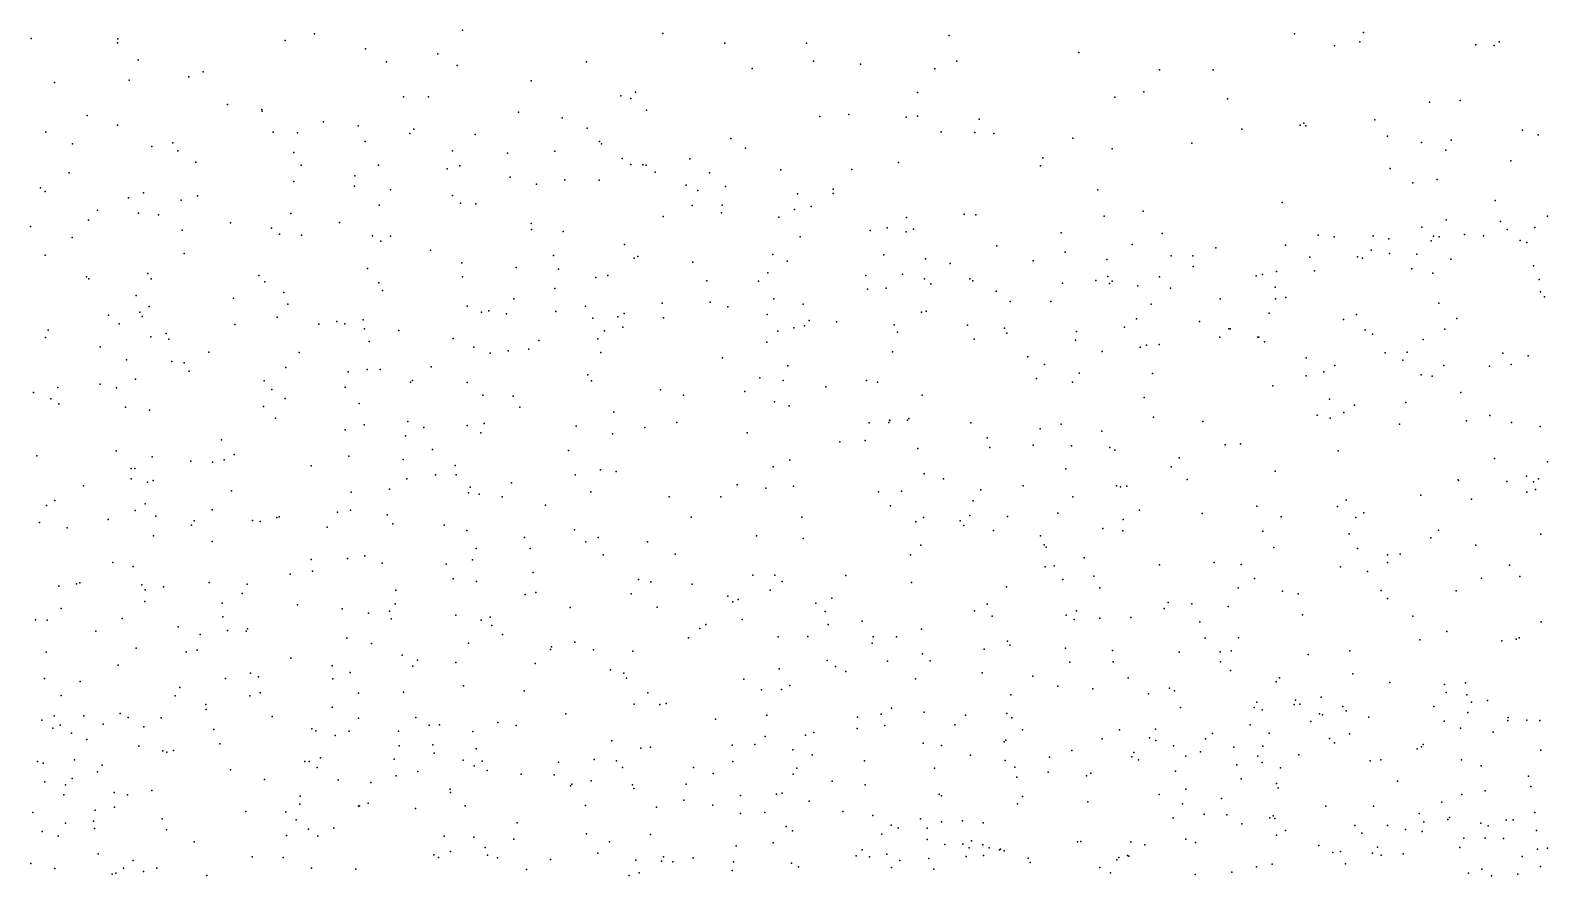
# Model space of a CAD drawing. Header units: metres. Extents: x -25 to 25, y -27.8 to 27.8.
# Drawn here: x 1.356 to 2.903, y 0.014 to 0.876 of the extents above; entities that cross this region are included whole.
import ezdxf

# ---------------------------------------------------------------- set-up
doc = ezdxf.new("R2010")
doc.units = ezdxf.units.M

msp = doc.modelspace()

# ---------------------------------------------------------------- linework, layer by layer
for p in [(1.3567, 0.8676, -13.9652), (1.4452, 0.8672, 27.1042), (1.6456, 0.8723, -14.0682), (1.7963, 0.876, -8.4456), (2.0008, 0.8729, -23.6207), (2.2926, 0.8707, -7.6257), (2.6447, 0.8725, -8.7264), (2.7148, 0.8737, -1.2288), (1.4446, 0.8632, -13.9909), (1.6157, 0.8655, -8.5113), (1.6974, 0.8571, -0.8323), (1.7714, 0.852, 26.7821), (2.0639, 0.8629, -8.4486), (2.147, 0.8629, -23.4385), (2.4248, 0.8534, -14.345), (2.6854, 0.8601, -14.2688), (2.7111, 0.8644, -8.7636), (2.8294, 0.8612, -20.9763), (2.8482, 0.8605, -1.3792), (2.8532, 0.8641, -13.9139), (1.4657, 0.846, -14.0298), (1.7189, 0.8437, -14.0661), (1.791, 0.8401, 17.6647), (1.9228, 0.8439, -0.7797), (2.0918, 0.8372, -13.9326), (2.1543, 0.8445, -0.7823), (2.2021, 0.8415, 18.2386), (2.2781, 0.8366, 26.1249), (2.3003, 0.8445, -8.5476), (2.507, 0.8356, -13.8488), (2.5618, 0.8358, -8.6729), (1.3804, 0.8229, 11.5869), (1.4568, 0.8253, -8.6217), (1.5175, 0.8287, 12.9281), (1.532, 0.8335, -8.5681), (1.8666, 0.8245, -8.4374), (1.7363, 0.8083, 11.7658), (1.7617, 0.8083, -8.4563), (1.9577, 0.8091, -7.6053), (1.9679, 0.8063, -8.4408), (1.9727, 0.8128, 18.1969), (2.2604, 0.8127, -13.8636), (2.4616, 0.8077, -23.2214), (2.491, 0.8132, -8.6394), (2.5764, 0.806, -13.8592), (1.4137, 0.7892, -13.992), (1.557, 0.8002, 23.1007), (1.5919, 0.7953, -14.0498), (1.5922, 0.7937, -8.532), (1.8534, 0.7925, 12.5159), (1.9842, 0.7947, -13.9802), (2.1903, 0.7903, -13.8898), (2.7821, 0.8026, 18.2357), (2.8134, 0.8043, -7.14), (1.4447, 0.7793, 23.5876), (1.6548, 0.7827, -8.4927), (1.6901, 0.7786, 18.9828), (1.7468, 0.7752, 18.8739), (1.8982, 0.7866, 11.8587), (1.9235, 0.7762, -14.3529), (2.1606, 0.7882, -3.8805), (2.2487, 0.7875, -8.5246), (2.2604, 0.7885, -19.9657), (2.3231, 0.7853, -13.8366), (2.5908, 0.7753, -7.6707), (2.6503, 0.7792, 15.3455), (2.6542, 0.7814, -8.7034), (2.6562, 0.7785, -13.8802), (2.7266, 0.7846, -8.7477), (2.8771, 0.774, -22.9459), (1.3717, 0.7722, 13.2699), (1.3988, 0.7602, -8.6844), (1.501, 0.7614, -7.4583), (1.6033, 0.7721, 19.0106), (1.6282, 0.7715, 18.877), (1.6971, 0.7626, -14.0616), (1.7429, 0.7707, 18.7871), (1.8093, 0.7698, 23.1173), (1.936, 0.7626, 18.8568), (1.938, 0.7601, 18.9592), (2.07, 0.7658, 12.3572), (2.2844, 0.7724, -24.6556), (2.3189, 0.7719, -8.5605), (2.3382, 0.7708, 17.3096), (2.4186, 0.766, 26.015), (2.5399, 0.7609, -8.6583), (2.7396, 0.7682, -7.5513), (2.7741, 0.7616, 26.0721), (2.8043, 0.7638, 14.8843), (2.893, 0.7693, -13.9489), (1.4797, 0.7575, 18.9138), (1.5063, 0.7532, 19.0451), (1.6244, 0.7515, 18.7552), (1.7863, 0.753, 26.5307), (1.8424, 0.7507, 18.1379), (1.8905, 0.7529, -14.0226), (1.9593, 0.7454, 23.2342), (2.0283, 0.745, 18.8238), (2.085, 0.7557, -8.4588), (2.3881, 0.7458, -13.8409), (2.4586, 0.755, 18.2691), (2.7988, 0.7539, -3.643), (2.8652, 0.7428, -21.5976), (1.3954, 0.7306, 18.9889), (1.5247, 0.7415, 18.7537), (1.6321, 0.7386, 26.6914), (1.6867, 0.7275, 17.7713), (1.7108, 0.7385, -8.4716), (1.7808, 0.7348, 18.7001), (1.7937, 0.7379, -8.4564), (1.9682, 0.739, 17.5446), (1.9803, 0.7388, 18.7504), (1.9838, 0.7386, 22.9743), (1.9928, 0.7313, -8.4492), (2.0482, 0.7306, 18.9862), (2.121, 0.7337, 23.1244), (2.1934, 0.7339, 12.2126), (2.2408, 0.7411, -13.8659), (2.3858, 0.7377, -0.9807), (2.7423, 0.735, -24.8412), (1.3662, 0.7155, 26.7659), (1.371, 0.7117, -4.8496), (1.6244, 0.7218, 19.1544), (1.6863, 0.7172, 12.7096), (1.7229, 0.7134, 22.9263), (1.8451, 0.7262, 19.1284), (1.872, 0.7191, 18.6599), (1.9008, 0.7234, 26.2916), (1.9357, 0.7233, 19.1052), (2.0245, 0.7181, -13.9504), (2.0364, 0.7125, -24.3121), (2.0646, 0.7168, 18.7339), (2.1743, 0.7141, -8.4934), (2.444, 0.7133, -8.6172), (2.7654, 0.7206, -8.7502), (2.79, 0.7238, 15.6608), (1.4558, 0.705, -8.6304), (1.4713, 0.7103, -14.162), (1.5097, 0.7028, -14.0255), (1.5263, 0.7071, 19.1739), (1.7115, 0.6976, -4.445), (1.7862, 0.7074, 19.19), (1.7943, 0.6996, 18.6043), (1.81, 0.6989, -20.3247), (2.0307, 0.6972, 18.6497), (2.0613, 0.6976, 19.0853), (2.1381, 0.7092, 18.9746), (2.1518, 0.6962, -0.828), (2.1743, 0.7096, 18.81), (2.6322, 0.7003, 15.1985), (2.8492, 0.7023, -21.363), (1.4152, 0.6823, 19.1926), (1.4242, 0.6926, -0.9319), (1.4661, 0.6895, 11.5349), (1.4866, 0.6879, 18.6223), (1.6214, 0.6892, -7.5507), (2.001, 0.6861, 19.1671), (2.0606, 0.6899, -23.7321), (2.1191, 0.6853, 17.4252), (2.135, 0.6934, 18.6777), (2.2492, 0.6851, -3.7824), (2.308, 0.6886, -13.835), (2.3198, 0.6877, -8.5653), (2.4506, 0.6866, -3.6928), (2.4905, 0.6914, -13.8559), (2.7992, 0.6826, -1.4137), (2.8547, 0.6809, 18.333), (2.9025, 0.6864, 18.218), (1.3559, 0.6758, 18.6865), (1.5107, 0.6722, -4.7114), (1.56, 0.6797, -0.8549), (1.6019, 0.6743, -14.0388), (1.61, 0.6681, -8.5313), (1.6324, 0.6672, 18.5528), (1.6712, 0.6799, -14.0516), (1.7048, 0.6663, 23.4833), (1.7232, 0.666, -8.4764), (1.8663, 0.6789, 18.557), (1.8668, 0.6727, 23.3748), (1.899, 0.6707, 22.7943), (2.1408, 0.6653, -20.0959), (2.212, 0.6719, 18.6155), (2.2293, 0.6747, 19.0127), (2.2488, 0.6706, -8.5322), (2.2563, 0.6732, 18.7152), (2.4067, 0.6696, -13.8384), (2.5096, 0.6687, -8.6412), (2.6689, 0.6672, 15.0449), (2.6849, 0.6655, 18.2775), (2.7249, 0.6664, -8.7183), (2.7746, 0.6751, -7.6628), (2.7863, 0.6662, 18.1023), (2.7922, 0.6653, 18.4295), (2.8179, 0.6678, -8.0351), (2.8374, 0.6664, -8.7662), (2.8614, 0.6728, -9.0199), (2.8897, 0.6748, 18.4969), (1.3987, 0.6647, 18.6104), (1.7131, 0.6608, 19.2948), (1.764, 0.6518, 18.5065), (1.9615, 0.6575, 19.2578), (2.3412, 0.6563, 18.6551), (2.479, 0.6575, 4.5959), (2.5644, 0.6542, 17.103), (2.6356, 0.6567, 15.5787), (2.7229, 0.6517, 18.3269), (2.7409, 0.6632, -13.9478), (2.7839, 0.6614, 18.0109), (2.8748, 0.6617, 17.8583), (2.8814, 0.6595, 18.5978), (1.371, 0.6466, 26.6026), (1.5126, 0.6483, 22.8358), (1.7959, 0.6389, -8.4736), (1.8511, 0.6342, 18.4638), (1.8892, 0.6463, -8.4536), (1.9714, 0.6436, 22.6119), (1.9751, 0.6453, -13.9579), (2.0311, 0.6395, 18.4759), (2.1128, 0.6474, 25.9912), (2.1276, 0.6405, -13.8971), (2.2259, 0.6469, -7.6464), (2.2683, 0.6428, -14.2234), (2.2937, 0.638, 19.072), (2.3782, 0.6408, 18.5631), (2.4108, 0.6496, -8.61), (2.4534, 0.6421, 4.7952), (2.5189, 0.6461, -14.1466), (2.5411, 0.646, -1.1528), (2.5412, 0.635, -13.8634), (2.6601, 0.6446, -8.6919), (2.7087, 0.6448, 18.1559), (2.714, 0.6436, 18.4726), (2.7415, 0.6484, 16.939), (2.7693, 0.6478, 17.8914), (2.8039, 0.6427, 14.78), (2.8884, 0.6359, -23.164), (1.4133, 0.6244, -13.9623), (1.4155, 0.6226, 19.319), (1.4756, 0.628, 26.4897), (1.4789, 0.6226, 18.5045), (1.5889, 0.6259, 19.3477), (1.5948, 0.6194, 23.6162), (1.6996, 0.6331, 26.2784), (1.7963, 0.6244, 19.3492), (1.8942, 0.6324, 18.2232), (1.9325, 0.624, 18.4288), (1.9447, 0.626, 22.4358), (2.0455, 0.6205, 19.2887), (2.0983, 0.6201, 12.0498), (2.1078, 0.6287, 23.3665), (2.2075, 0.6259, 19.1844), (2.2451, 0.6274, 4.699), (2.2674, 0.6226, -13.8358), (2.3136, 0.6225, 18.3235), (2.3168, 0.6205, 4.3745), (2.4422, 0.6209, -24.6274), (2.4542, 0.625, 18.7242), (2.4588, 0.6201, 18.5207), (2.507, 0.6244, 18.6328), (2.6057, 0.6256, 18.3322), (2.6121, 0.6268, 18.4637), (2.6263, 0.6299, 18.5493), (2.665, 0.6306, 18.2408), (2.7641, 0.6327, 17.7725), (2.7855, 0.6283, 18.6368), (2.8939, 0.6217, 18.7156), (1.4637, 0.6055, 13.1494), (1.6142, 0.6087, -14.012), (1.7113, 0.6185, -14.0228), (1.715, 0.6106, 19.3823), (1.8906, 0.6126, 11.815), (2.2092, 0.612, 22.4702), (2.2284, 0.613, 22.7062), (2.274, 0.6174, 18.4485), (2.3406, 0.6099, 25.9414), (2.4082, 0.6182, 18.8673), (2.456, 0.6177, -13.8472), (2.4848, 0.6154, 18.8117), (2.5182, 0.6129, -19.5409), (2.6249, 0.6141, 18.1402), (2.6358, 0.6036, -1.2794), (2.8953, 0.6091, 16.5909), (2.8994, 0.6042, 14.5735), (1.4675, 0.5885, 8.3352), (1.4769, 0.5944, 19.3881), (1.5629, 0.6028, 12.9353), (1.6184, 0.5968, 8.2065), (1.8012, 0.5945, 8.2225), (1.8157, 0.5886, -0.7391), (1.8234, 0.5899, 22.0722), (1.8487, 0.6022, 26.0493), (1.8917, 0.5891, -4.2041), (1.9217, 0.5947, -13.9614), (1.9999, 0.5976, -4.0122), (2.0489, 0.5987, 18.3684), (2.0668, 0.5939, 18.3182), (2.114, 0.602, 4.0803), (2.1439, 0.5968, 18.3619), (2.2644, 0.5884, 22.0419), (2.2691, 0.5896, 22.2083), (2.3546, 0.5994, 18.3901), (2.3961, 0.5993, -23.4202), (2.4986, 0.5965, 18.3145), (2.5689, 0.6021, 4.3749), (2.6254, 0.602, 18.6844), (2.7918, 0.5977, 18.723), (1.4357, 0.5856, -8.6803), (1.4466, 0.5766, 26.2655), (1.4698, 0.5841, 8.0943), (1.5642, 0.576, -8.6029), (1.6074, 0.5834, 19.4226), (1.65, 0.5762, 18.3852), (1.6683, 0.5791, 26.0725), (1.6766, 0.5765, 8.5162), (1.6953, 0.5808, 22.6436), (1.8414, 0.5867, 18.365), (1.9293, 0.5825, 8.4851), (1.9547, 0.5836, -8.4832), (1.9599, 0.5732, 12.5328), (1.9612, 0.5873, 18.3564), (2.0013, 0.5826, -13.9256), (2.1069, 0.5861, 4.3384), (2.1342, 0.5724, 21.8793), (2.1452, 0.5744, 4.5888), (2.1497, 0.5799, -13.8685), (2.1778, 0.5785, -8.5353), (2.2364, 0.5756, 18.3242), (2.3112, 0.5752, 19.1781), (2.4713, 0.5732, -8.6425), (2.4836, 0.5816, 18.8899), (2.5479, 0.5791, 18.0965), (2.6188, 0.5876, 18.7975), (2.6945, 0.5811, -23.2978), (2.7078, 0.586, -8.7014), (2.8101, 0.5821, -13.9868), (1.3714, 0.5625, 18.4586), (1.374, 0.5702, 11.3543), (1.4787, 0.5633, 18.4158), (1.4942, 0.5666, 7.939), (1.4971, 0.5609, -13.9702), (1.6965, 0.5715, -8.5257), (1.7014, 0.5587, 12.7566), (1.7316, 0.5698, -14.5638), (1.7868, 0.5615, 22.2872), (1.8743, 0.5596, 19.4299), (1.9344, 0.5614, 17.5319), (1.9412, 0.5694, -14.4008), (2.1068, 0.558, 19.3421), (2.1178, 0.569, 3.8865), (2.24, 0.5682, 12.3623), (2.3182, 0.5608, 17.2725), (2.3489, 0.5721, -8.6025), (2.3512, 0.5672, -13.803), (2.4215, 0.56, 19.0767), (2.4224, 0.5687, 3.9445), (2.5685, 0.5629, -7.6735), (2.5777, 0.5715, 17.9722), (2.5791, 0.5716, -13.8779), (2.6073, 0.563, 4.0209), (2.6082, 0.5629, -8.6703), (2.6141, 0.5581, 17.8278), (2.7168, 0.5704, -13.9483), (2.7242, 0.5662, 17.6002), (2.7758, 0.5605, -8.7216), (2.7978, 0.5713, 17.5085), (1.4272, 0.5531, 26.0752), (1.5377, 0.5478, 19.4628), (1.63, 0.5472, 11.5265), (1.808, 0.5529, 7.9949), (1.8246, 0.5467, -8.5041), (1.8429, 0.5491, -13.9612), (1.8641, 0.5508, 23.5192), (1.9375, 0.5474, 3.996), (2.0616, 0.542, -13.8893), (2.2348, 0.5481, 19.2776), (2.3729, 0.5428, -7.658), (2.4485, 0.5485, 17.1748), (2.4874, 0.5529, 18.982), (2.4937, 0.555, -13.8538), (2.5068, 0.5556, 25.9344), (2.6564, 0.542, 18.892), (2.737, 0.547, 18.8492), (2.7595, 0.5478, -7.703), (2.857, 0.5466, 18.8437), (2.8827, 0.544, 18.2982), (1.4538, 0.54, 19.4558), (1.5001, 0.5381, -14.5839), (1.5126, 0.5367, -4.8977), (1.5178, 0.5282, 25.9406), (1.6162, 0.5319, -13.9736), (1.68, 0.5278, 7.8631), (1.6992, 0.53, -20.3842), (1.7124, 0.53, -4.5507), (1.7644, 0.5326, 25.9103), (2.128, 0.5338, 18.2803), (2.3896, 0.5352, 19.1661), (2.4251, 0.5263, -13.8263), (2.6744, 0.5275, -14.0539), (2.6858, 0.5341, -3.6486), (2.7549, 0.5397, 4.1444), (2.797, 0.534, 25.9433), (2.8434, 0.5335, -7.2814), (2.8656, 0.5351, -8.745), (1.3838, 0.5116, 18.3901), (1.4271, 0.515, -7.4099), (1.4437, 0.5114, 23.9853), (1.463, 0.5203, 22.679), (1.5941, 0.5183, 17.8454), (1.6767, 0.5121, 19.5054), (1.7434, 0.517, 18.1774), (1.7454, 0.5187, -13.9656), (1.8011, 0.5168, -4.4151), (1.9241, 0.5246, 8.1299), (1.9279, 0.5186, 4.3992), (2.0994, 0.5216, 8.5897), (2.1232, 0.5188, -3.8776), (2.167, 0.5125, -23.7776), (2.2083, 0.5189, -0.8862), (2.2194, 0.5171, 18.2313), (2.3816, 0.521, 23.0652), (2.4184, 0.5171, 18.1083), (2.4998, 0.5259, 4.9581), (2.6225, 0.5135, 4.8334), (2.6565, 0.5234, 14.9662), (2.7737, 0.5247, 4.4429), (2.7851, 0.5231, 16.7872), (1.3592, 0.5066, 25.829), (1.3768, 0.5001, -5.2103), (1.3851, 0.495, -13.9197), (1.602, 0.5095, 18.3207), (1.6156, 0.5006, 18.0748), (1.691, 0.4952, 22.0212), (1.8171, 0.5037, 18.2764), (1.8481, 0.5028, 19.4938), (1.9984, 0.5094, 4.5694), (2.0216, 0.5038, 19.4413), (2.0842, 0.5077, -8.5307), (2.1146, 0.4969, 19.412), (2.265, 0.504, 5.1127), (2.4913, 0.5013, 17.9045), (2.6804, 0.4997, 17.503), (2.7581, 0.4964, 17.4257), (2.8142, 0.5066, -19.5478), (1.453, 0.4915, -20.439), (1.4773, 0.4884, -5.0852), (1.5936, 0.4922, 8.7506), (1.6058, 0.4805, -7.537), (1.8548, 0.4917, 18.2906), (1.9506, 0.4866, 18.2383), (2.1293, 0.4928, -13.8469), (2.2513, 0.4799, 21.7986), (2.501, 0.4813, -13.8493), (2.6679, 0.4835, -8.6849), (2.681, 0.4803, 18.9707), (2.6949, 0.4861, 15.9898), (2.7057, 0.4936, 14.7887), (2.8437, 0.483, 18.9266), (1.6769, 0.4685, -8.5835), (1.6963, 0.4735, 18.2645), (1.7406, 0.4771, 21.8732), (1.757, 0.4709, 19.5346), (1.8011, 0.473, -8.5442), (1.8151, 0.4654, -13.9361), (1.8184, 0.4749, -7.6089), (1.9123, 0.4721, 25.836), (1.9492, 0.4644, 4.8003), (1.9825, 0.4708, -8.531), (2.0148, 0.4761, -13.8852), (2.0868, 0.4655, -0.776), (2.2109, 0.4756, -7.6237), (2.2312, 0.4759, 19.3643), (2.2319, 0.4785, -8.592), (2.232, 0.4779, -13.8038), (2.25, 0.4785, -19.9538), (2.3146, 0.4756, -8.6105), (2.3852, 0.4695, -8.6289), (2.4069, 0.4743, 18.0063), (2.4482, 0.467, -24.4764), (2.5512, 0.4769, 15.1997), (2.7515, 0.4744, -13.9887), (2.8198, 0.4777, 16.4015), (2.8658, 0.476, 14.4492), (2.8951, 0.4718, -1.5096), (1.5506, 0.4582, -13.9405), (1.7383, 0.4624, 4.3224), (2.1812, 0.4564, 18.1585), (2.2069, 0.4575, -24.1835), (2.2605, 0.4494, -14.1396), (2.3312, 0.4604, 22.7105), (2.3341, 0.4505, 22.0214), (2.3783, 0.4527, 25.8929), (2.4172, 0.4523, -13.7998), (2.4564, 0.4506, 23.3669), (2.5738, 0.4532, 17.562), (2.5897, 0.4543, -13.8905), (1.3624, 0.4418, 8.9677), (1.4435, 0.4469, 19.5296), (1.48, 0.4411, -14.8063), (1.5195, 0.4365, 13.246), (1.5416, 0.4354, -8.6733), (1.5536, 0.4379, 18.2737), (1.5637, 0.4434, 25.7), (1.6807, 0.4416, -4.7303), (1.736, 0.4381, 4.1665), (1.766, 0.4485, 25.7593), (1.9045, 0.4474, 5.072), (2.1302, 0.4376, 25.8452), (2.4615, 0.4478, 17.8164), (2.527, 0.4398, 15.7294), (2.689, 0.4469, 3.9124), (2.8486, 0.4392, -14.0196), (2.9025, 0.436, -24.5842), (1.4587, 0.4186, 24.1281), (1.4588, 0.4289, 13.4891), (1.4625, 0.429, 22.5174), (1.6422, 0.4316, 12.9248), (1.7398, 0.4185, 18.2141), (1.7688, 0.4225, -0.6493), (1.7889, 0.4321, 8.7855), (1.7901, 0.4226, 4.0151), (1.9112, 0.4226, -8.549), (1.937, 0.4278, -4.179), (1.9531, 0.4261, 18.1734), (2.1132, 0.4306, 23.5806), (2.2671, 0.4235, 18.0191), (2.2867, 0.4184, 17.2059), (2.4115, 0.4286, 17.8892), (2.5188, 0.4307, 17.6235), (2.5353, 0.4177, -13.8429), (2.6248, 0.4263, -8.6782), (2.881, 0.4211, 14.3049), (2.8932, 0.4186, 17.2809), (1.4102, 0.4113, -8.7829), (1.4755, 0.4152, 5.3518), (1.4812, 0.4167, 11.297), (1.5609, 0.4062, 4.3583), (1.6831, 0.405, 11.4423), (1.7219, 0.4079, 17.6377), (1.8027, 0.4041, 12.7321), (1.8041, 0.4101, 23.723), (1.8134, 0.4028, 4.8406), (1.8463, 0.4143, 4.6793), (1.9272, 0.4054, 7.9815), (2.0766, 0.4124, -13.8291), (2.1056, 0.4089, -8.5846), (2.134, 0.4109, 8.7583), (2.2205, 0.4051, 8.4859), (2.2441, 0.4058, -13.7593), (2.3249, 0.4072, 3.7937), (2.368, 0.4113, 19.3187), (2.463, 0.4112, 17.7088), (2.4674, 0.4103, 17.0699), (2.4738, 0.4109, 5.0853), (2.8116, 0.4174, 18.3686), (2.8119, 0.4167, -8.7127), (2.861, 0.4158, -13.9452), (2.8814, 0.4049, 4.555), (2.8882, 0.4156, 19.0072), (2.8904, 0.4075, -8.7348), (1.3724, 0.3912, 24.3009), (1.3808, 0.3963, -13.8933), (1.4729, 0.3929, -8.7397), (1.5413, 0.387, 19.5792), (1.6824, 0.3867, 4.6226), (1.8368, 0.4001, 18.176), (1.8812, 0.3918, -13.8871), (2.0073, 0.4003, -8.5773), (2.0599, 0.4002, 8.1564), (2.2328, 0.391, -8.6246), (2.3171, 0.3961, 12.1593), (2.4185, 0.4002, -19.5743), (2.6063, 0.3905, 17.4317), (2.6886, 0.3904, -13.937), (2.6974, 0.3968, 25.8867), (2.7734, 0.402, 19.012), (2.825, 0.3978, 12.2437), (1.3653, 0.3739, 5.2306), (1.4352, 0.3771, 22.3093), (1.4627, 0.3863, 5.1056), (1.4839, 0.3804, 21.9444), (1.5203, 0.3714, 25.5269), (1.5229, 0.3755, 7.6858), (1.5823, 0.3761, -13.9061), (1.5902, 0.375, 13.1056), (1.6072, 0.379, -5.0377), (1.6095, 0.3796, 4.9943), (1.6691, 0.3846, -8.6359), (1.7196, 0.3819, -13.9075), (1.7255, 0.3726, 7.6641), (2.0297, 0.3793, 18.115), (2.1424, 0.3795, 18.0728), (2.2587, 0.3746, 23.6086), (2.2663, 0.3791, -3.7988), (2.3039, 0.3756, -8.6409), (2.3138, 0.3812, -13.725), (2.3522, 0.38, -0.9535), (2.4032, 0.3836, 22.9496), (2.4698, 0.3769, 23.12), (2.4865, 0.3865, 3.8184), (2.5505, 0.3831, -23.5423), (2.6309, 0.3799, -13.8978), (2.7071, 0.3792, 17.3268), (2.7152, 0.3839, 14.5902), (1.3936, 0.3684, 4.658), (1.4816, 0.3604, -13.9027), (1.6585, 0.3693, 5.4748), (1.7776, 0.3711, -8.6121), (1.8008, 0.3658, 19.5872), (1.8595, 0.3586, 11.5827), (1.9105, 0.3665, 18.1269), (1.9349, 0.3588, -7.5839), (2.0961, 0.3605, -13.7855), (2.1438, 0.3575, 12.0071), (2.3077, 0.371, 12.5039), (2.3379, 0.3658, -23.7636), (2.3858, 0.3602, 22.2022), (2.4494, 0.368, -7.6158), (2.4695, 0.3656, -13.7902), (2.6122, 0.3652, 5.002), (2.7005, 0.3624, 16.679), (2.7837, 0.3583, -23.501), (2.7914, 0.366, 4.7865), (2.8956, 0.3621, -7.9893), (1.5411, 0.3546, 18.2221), (1.8105, 0.3476, 21.6591), (1.8655, 0.3473, 6.8553), (1.9221, 0.3544, -14.3989), (1.9399, 0.341, 11.733), (1.9851, 0.3543, 18.474), (2.0133, 0.3417, 23.711), (2.2532, 0.341, 17.9346), (2.2637, 0.3507, 19.4358), (2.3894, 0.3512, 18.4889), (2.3915, 0.3488, 17.7285), (2.6236, 0.3484, 19.1404), (2.709, 0.3474, -7.6217), (2.7394, 0.3409, -13.9554), (2.7525, 0.3418, -8.6992), (2.8295, 0.3509, -3.6841), (1.4401, 0.3333, -8.8219), (1.4608, 0.3292, 13.6124), (1.6421, 0.3361, 18.1823), (1.6792, 0.3373, 23.9743), (1.6968, 0.34, 19.6095), (1.7145, 0.3324, -8.649), (1.7798, 0.3315, -13.8687), (1.8066, 0.3358, 5.4472), (2.3904, 0.3287, 22.5047), (2.3997, 0.3296, 19.3545), (2.4301, 0.3378, 15.6403), (2.507, 0.3308, -8.6727), (2.5627, 0.333, 16.9042), (2.5903, 0.331, 18.4651), (2.6916, 0.3289, 16.4335), (2.7396, 0.333, 19.0884), (2.8638, 0.3306, -14.0037), (1.4028, 0.3113, 25.3255), (1.4062, 0.3124, -8.8932), (1.4695, 0.3104, 19.6151), (1.5382, 0.3126, 18.1111), (1.5769, 0.3109, 13.3566), (1.6209, 0.3213, -8.7023), (1.6436, 0.3244, -13.8869), (1.7871, 0.3165, 18.1263), (1.8106, 0.3137, 7.4923), (1.8686, 0.323, 7.1224), (1.9759, 0.3157, 18.0672), (1.9884, 0.3136, 21.5999), (2.0306, 0.3109, 12.6234), (2.0925, 0.3203, -8.6275), (2.1149, 0.3201, 19.5428), (2.1223, 0.3138, 18.5415), (2.1874, 0.3198, 21.5972), (2.2542, 0.3129, -8.6564), (2.4084, 0.3159, -13.7305), (2.44, 0.3191, 17.5626), (2.6038, 0.3167, 12.5097), (2.7191, 0.3239, -24.3811), (2.8351, 0.3173, 19.0862), (2.8744, 0.3189, -8.7198), (1.3849, 0.3089, 5.6841), (1.473, 0.3053, 4.1561), (1.4917, 0.3084, 17.8693), (1.5717, 0.3016, 19.6271), (1.7285, 0.3051, -14.657), (1.8602, 0.3005, 18.0852), (1.8712, 0.3024, 19.6133), (1.9683, 0.3012, -8.6315), (2.067, 0.2988, 6.7959), (2.0776, 0.2954, -20.2536), (2.1102, 0.3051, 25.7413), (2.173, 0.2968, 17.1959), (2.351, 0.3084, 21.6654), (2.4462, 0.3074, 15.2241), (2.5872, 0.3074, -3.7151), (2.6323, 0.3038, -1.1918), (2.6482, 0.3013, 17.2965), (2.7331, 0.3045, 3.8271), (2.7394, 0.2966, 17.2277), (2.8093, 0.3042, -17.8356), (1.3873, 0.2861, -13.8653), (1.4727, 0.2935, -13.8813), (1.5514, 0.2916, -13.8762), (1.6283, 0.2899, -0.5604), (1.6737, 0.2858, 8.9266), (1.7007, 0.2816, -13.8669), (1.7219, 0.2835, 11.344), (1.7278, 0.291, -4.8883), (1.7895, 0.2794, 18.437), (1.9063, 0.2872, 25.6353), (1.9948, 0.2876, 19.5965), (2.0719, 0.2931, 11.8863), (2.1567, 0.2918, -0.7389), (2.166, 0.2833, -13.7156), (2.3184, 0.2838, -8.6724), (2.3312, 0.2906, 8.6125), (2.4117, 0.2794, 15.8423), (2.4224, 0.284, 21.8175), (2.5116, 0.2863, 17.4182), (2.516, 0.2925, -13.7833), (2.5401, 0.2909, 19.275), (2.577, 0.2882, -13.8203), (2.6528, 0.2798, 19.195), (1.3613, 0.2748, 9.1499), (1.373, 0.2744, 24.5763), (1.4225, 0.2632, -27.5291), (1.4496, 0.276, -7.2919), (1.5065, 0.2676, 18.1731), (1.552, 0.2779, 11.2152), (1.5568, 0.2639, 7.4677), (1.5759, 0.2632, 17.682), (1.5774, 0.2655, 25.3888), (1.7238, 0.2757, 17.5497), (1.8156, 0.2742, -8.6595), (1.8245, 0.2774, 3.8318), (1.8264, 0.2689, -4.6986), (2.0383, 0.2659, 17.2695), (2.0445, 0.2699, -4.1175), (2.0816, 0.275, -13.7363), (2.1693, 0.2699, 8.89), (2.204, 0.2732, 5.384), (2.2645, 0.2653, -13.6803), (2.3365, 0.2784, 17.7043), (2.42, 0.2751, -24.0227), (2.4463, 0.2764, -8.6789), (2.4779, 0.2769, -17.8261), (2.5482, 0.2727, 12.1438), (2.7651, 0.2783, 18.4745), (2.8961, 0.2727, 19.125), (1.529, 0.2597, 24.3848), (1.6785, 0.2558, 7.3257), (1.7038, 0.2506, 6.7128), (1.8026, 0.251, -13.8261), (1.8374, 0.2598, 17.442), (1.9111, 0.2518, 23.904), (2.0269, 0.2562, -8.6556), (2.1181, 0.2572, 6.6526), (2.1484, 0.2577, 6.9335), (2.2142, 0.2507, 17.8375), (2.2152, 0.2572, 8.1799), (2.239, 0.2572, 19.5153), (2.352, 0.253, 15.483), (2.3543, 0.2488, 8.3495), (2.5537, 0.2561, -23.7517), (2.5877, 0.2563, 16.303), (2.7725, 0.2543, 19.1408), (2.8, 0.2629, -8.7058), (2.856, 0.2533, 17.1547), (2.8705, 0.2551, -1.4019), (2.8738, 0.2563, -13.9881), (1.3719, 0.2418, 18.201), (1.4638, 0.2456, -8.8699), (1.5149, 0.2421, -5.6404), (1.5259, 0.2438, 9.0363), (1.6215, 0.2356, 19.6528), (1.7351, 0.2386, -20.5603), (1.7507, 0.2336, -8.6992), (1.8861, 0.2445, 12.8031), (1.8871, 0.2471, -13.802), (1.9299, 0.2439, -20.4098), (1.9701, 0.2427, 18.5835), (2.1681, 0.2331, -3.9957), (2.2296, 0.2324, 6.7817), (2.2654, 0.2399, 17.7598), (2.2732, 0.233, 3.6671), (2.3281, 0.2447, 8.9159), (2.4111, 0.2458, 16.9642), (2.4591, 0.2435, 15.0791), (2.5269, 0.2417, -1.0065), (2.5687, 0.2421, 5.1935), (2.5799, 0.2432, 14.6039), (2.6586, 0.2392, 14.2797), (2.7011, 0.243, 12.1231), (1.4455, 0.2284, 19.648), (1.5805, 0.2201, -13.8485), (1.6636, 0.2278, 24.2979), (1.6821, 0.2208, -5.2866), (1.7457, 0.2274, 6.5329), (1.7897, 0.2312, -7.4795), (1.8707, 0.2302, 11.4197), (1.9475, 0.2238, -13.7621), (1.9609, 0.2203, 7.645), (2.1194, 0.2247, -8.6768), (2.1768, 0.227, 23.8006), (2.1872, 0.2221, 21.4634), (2.3263, 0.2207, 15.6475), (2.3779, 0.2173, -8.6938), (2.4157, 0.2316, 17.4942), (2.4596, 0.2318, -13.7133), (2.5691, 0.2317, -8.6944), (2.5793, 0.2231, 17.2955), (2.7041, 0.2197, -13.8874), (1.3702, 0.2149, -20.8197), (1.4066, 0.2118, -8.9654), (1.5083, 0.2055, 25.2103), (1.5549, 0.2149, 18.3073), (1.5885, 0.2164, 13.6428), (1.6643, 0.2145, 13.4437), (1.7974, 0.2074, 24.1327), (1.8594, 0.2022, 19.6434), (1.9637, 0.2152, -7.4874), (2.0834, 0.214, 3.6225), (2.1014, 0.2032, 7.9728), (2.1217, 0.2035, 19.5941), (2.1303, 0.2077, -13.6748), (2.2583, 0.2145, 12.6345), (2.4033, 0.207, -13.6584), (2.439, 0.2043, 6.6325), (2.4752, 0.2155, 22.618), (2.5172, 0.2051, 22.3315), (2.5222, 0.2021, 22.1693), (2.6258, 0.2114, 23.2565), (2.6295, 0.2156, -24.1172), (2.7419, 0.2108, -8.7), (2.7974, 0.2087, -13.943), (2.8191, 0.2103, -7.504), (1.3872, 0.1974, -5.8996), (1.5034, 0.1971, 4.0342), (1.5349, 0.1882, 18.1277), (1.5796, 0.197, 7.1823), (1.5902, 0.2002, -27.6586), (1.6637, 0.1857, -5.5624), (1.6904, 0.1998, 5.7047), (1.7364, 0.2009, -0.4394), (1.9713, 0.1887, -8.6985), (1.9855, 0.2003, 17.9655), (1.9975, 0.1882, -13.7204), (2.0041, 0.1892, 7.4237), (2.3555, 0.198, 5.4162), (2.4958, 0.1991, 19.3691), (2.6063, 0.1907, -13.7924), (2.6444, 0.1883, 17.229), (2.6458, 0.1928, 19.2577), (2.65, 0.1887, -17.6044), (2.6719, 0.1958, 6.5476), (2.6938, 0.1863, 9.3699), (2.7868, 0.1864, -18.1465), (2.7992, 0.2006, -13.9697), (2.8203, 0.1982, 5.0133), (2.825, 0.1906, -23.9158), (2.8414, 0.1924, 12.045), (1.3675, 0.1723, -9.116), (1.3803, 0.1769, -6.9297), (1.4105, 0.1767, 6.2111), (1.4476, 0.179, -7.1403), (1.4555, 0.1752, -28.1213), (1.4892, 0.1747, 6.0046), (1.5352, 0.1833, 24.6699), (1.6024, 0.1759, -5.8316), (1.6905, 0.1743, 21.3945), (1.7488, 0.1749, -8.7434), (1.9019, 0.1788, -8.7065), (2.0544, 0.1734, 17.9144), (2.1068, 0.1773, 5.5407), (2.1993, 0.1755, 11.9091), (2.2232, 0.1783, -13.6265), (2.2338, 0.1847, -8.7053), (2.2672, 0.1806, 17.0048), (2.3091, 0.1775, 17.6396), (2.3515, 0.1792, 9.131), (2.3566, 0.1748, 21.3788), (2.5285, 0.1853, 16.6348), (2.6036, 0.1854, 9.5297), (2.6118, 0.1827, 6.7306), (2.6613, 0.1711, -7.4968), (2.6701, 0.1789, 12.6434), (2.6731, 0.1776, -13.8362), (2.6972, 0.1817, 6.2809), (2.7205, 0.1755, 19.2123), (2.7972, 0.1712, 17.1377), (2.8212, 0.18, 3.7557), (2.8622, 0.1719, -8.7155), (2.8625, 0.1749, 6.29), (2.8815, 0.1724, -13.9538), (2.8946, 0.1721, 25.7371), (1.3787, 0.1641, 21.4969), (1.3864, 0.1672, 17.7564), (1.3979, 0.1591, -9.029), (1.4302, 0.1681, 18.2006), (1.4716, 0.1655, -8.9261), (1.5429, 0.1629, -13.826), (1.643, 0.1635, 6.3293), (1.6469, 0.1615, 18.071), (1.6665, 0.1566, 9.0559), (1.681, 0.1612, -8.7632), (1.7312, 0.1612, 19.6648), (1.7626, 0.1673, -5.1558), (1.7731, 0.1674, 13.119), (1.807, 0.1607, 25.399), (1.8324, 0.1699, -8.7295), (1.8511, 0.1669, -13.7691), (2.1051, 0.1555, 17.0907), (2.1462, 0.157, 7.2384), (2.1547, 0.1598, -13.6289), (2.1989, 0.1638, 25.674), (2.2269, 0.1668, 6.4975), (2.2983, 0.1675, -13.596), (2.3672, 0.1624, 19.4859), (2.4661, 0.1626, 8.585), (2.503, 0.1632, 17.3468), (2.5612, 0.1588, 23.6667), (2.5994, 0.1676, 21.3578), (2.6189, 0.1591, -8.7015), (2.7008, 0.1583, 18.6136), (2.814, 0.1642, 19.1783), (2.8472, 0.16, 6.6583), (1.4135, 0.1526, 18.1571), (1.4666, 0.1457, 19.6715), (1.4909, 0.141, 21.3494), (1.4949, 0.1396, -6.0746), (1.5019, 0.1414, 9.1814), (1.549, 0.1482, 24.8912), (1.732, 0.1463, 18.0325), (1.7663, 0.1472, 13.3256), (1.8105, 0.143, 18.0014), (1.9487, 0.1513, 19.6416), (1.9782, 0.1437, -0.4107), (1.988, 0.1447, 9.0528), (2.0713, 0.1469, -13.6571), (2.0946, 0.1474, -7.4277), (2.1331, 0.142, -0.5397), (2.2662, 0.1488, 15.8172), (2.2847, 0.1464, 23.8785), (2.3487, 0.1502, 7.014), (2.3502, 0.152, 17.5463), (2.4177, 0.1414, -13.604), (2.4487, 0.1532, 19.4321), (2.4807, 0.1393, 8.8659), (2.4967, 0.1543, 8.4245), (2.5034, 0.1516, 6.3038), (2.5212, 0.1462, 14.1849), (2.5488, 0.1399, -13.6892), (2.5538, 0.1534, 9.6918), (2.5829, 0.1449, 5.3784), (2.6125, 0.1458, 13.9939), (2.6804, 0.1537, 25.7512), (2.6854, 0.1491, 3.675), (2.7698, 0.1432, 20.971), (2.7741, 0.145, 13.8559), (2.7758, 0.1474, -13.8933), (2.8959, 0.1416, 20.849), (1.3631, 0.1303, -9.5734), (1.369, 0.1285, -9.2439), (1.4008, 0.1318, -6.2579), (1.4292, 0.1263, -27.0203), (1.6358, 0.1301, -13.8034), (1.6403, 0.13, 25.0667), (1.6484, 0.1242, 11.0964), (1.6517, 0.1339, 19.6782), (1.7267, 0.1324, 13.7084), (1.7677, 0.1388, 24.5575), (1.7973, 0.1315, 3.7127), (1.8083, 0.1258, 18.7263), (1.8164, 0.1304, -14.5165), (1.8944, 0.1294, -13.7261), (1.9308, 0.1321, 5.6392), (1.9533, 0.131, 21.291), (1.9596, 0.1241, 17.1573), (2.0321, 0.1241, 19.6337), (2.0722, 0.1301, -8.7442), (2.1528, 0.1368, 23.9927), (2.2061, 0.131, 9.1686), (2.3143, 0.1365, 16.0715), (2.3497, 0.1312, 15.0837), (2.3596, 0.1243, 8.1018), (2.3948, 0.1347, 9.295), (2.4788, 0.1349, 14.423), (2.4857, 0.132, 5.5248), (2.5337, 0.1357, 6.9612), (2.5859, 0.1269, 21.7141), (2.6073, 0.1357, -3.8309), (2.6116, 0.1292, 6.1003), (2.6303, 0.1238, 19.3116), (2.6491, 0.137, -1.0547), (2.7219, 0.1307, 23.3874), (2.7328, 0.1318, 9.957), (2.8149, 0.1318, 9.2529), (2.8348, 0.1258, 5.998), (1.3706, 0.1095, 9.4196), (1.3987, 0.1129, -6.4641), (1.4242, 0.1196, 7.1869), (1.5601, 0.1217, 17.5103), (1.5945, 0.1117, -8.8662), (1.6697, 0.1113, 6.0831), (1.7029, 0.1086, 17.371), (1.729, 0.1154, 24.7623), (1.751, 0.1201, 21.251), (1.8217, 0.121, 13.5043), (1.8561, 0.1173, 19.6575), (1.8899, 0.1165, 6.3772), (1.9275, 0.1105, 12.9531), (2.0519, 0.1179, 12.8099), (2.1335, 0.1173, 19.6134), (2.1373, 0.1233, 18.7785), (2.1734, 0.1101, -13.583), (2.2777, 0.1232, 15.2249), (2.3617, 0.1142, 16.2359), (2.3936, 0.1192, 17.4569), (2.4326, 0.1157, 9.5475), (2.437, 0.1181, -0.788), (2.5232, 0.1203, 25.7308), (2.5903, 0.1124, 22.4881), (2.7497, 0.1102, 5.2795), (2.8832, 0.1151, 0.9961), (1.3901, 0.0961, -9.5117), (1.3917, 0.1063, 14.0295), (1.4412, 0.0986, -6.7976), (1.4551, 0.0963, 18.1051), (1.4797, 0.1006, 10.9067), (1.6309, 0.0948, 3.8427), (1.784, 0.1018, -27.8242), (1.7842, 0.0986, -5.3334), (1.9066, 0.1053, 17.9387), (1.908, 0.1069, -4.8772), (1.9696, 0.1062, 18.8124), (1.971, 0.1027, 11.3396), (2.0243, 0.1071, -4.5504), (2.08, 0.0955, 6.3798), (2.1164, 0.097, 21.2055), (2.1223, 0.0979, 7.6142), (2.207, 0.1062, 15.5339), (2.2824, 0.0968, 3.539), (2.2849, 0.095, -8.7547), (2.3673, 0.0946, -8.75), (2.5067, 0.0964, 12.7513), (2.5337, 0.1019, 9.9539), (2.6264, 0.1076, 12.0013), (2.628, 0.1032, 22.296), (2.8153, 0.0966, 1.2081), (2.8389, 0.1004, 20.6934), (2.8856, 0.1045, 17.0961), (1.3583, 0.078, 6.9964), (1.4221, 0.0806, -9.6496), (1.4418, 0.0837, -9.0669), (1.5756, 0.0793, 19.6968), (1.6163, 0.0789, -20.8387), (1.6306, 0.0865, 13.8773), (1.6903, 0.0846, -8.8114), (1.6915, 0.0849, -13.7783), (1.7003, 0.0875, -5.9352), (1.7484, 0.0821, 5.9018), (1.7993, 0.085, -8.7949), (1.9218, 0.0852, -7.3562), (1.9943, 0.0836, -4.7095), (2.022, 0.0906, -8.7734), (2.0517, 0.0855, 25.5152), (2.1048, 0.0781, -8.7829), (2.1497, 0.0896, 11.7244), (2.1841, 0.0791, 15.9785), (2.3624, 0.0871, 7.1844), (2.4341, 0.0889, 6.1542), (2.5303, 0.087, -19.2764), (2.5702, 0.0924, -0.8823), (2.6764, 0.0845, 23.0607), (2.7252, 0.0845, 23.6144), (2.7947, 0.0886, -3.8663), (2.8897, 0.0782, -7.3654), (1.3919, 0.0673, 18.3604), (1.4203, 0.0693, -9.203), (1.4903, 0.0716, 21.1273), (1.6269, 0.0706, -27.2829), (1.6654, 0.0622, -6.0872), (1.8521, 0.0677, -13.7082), (2.0799, 0.0771, 24.2918), (2.1264, 0.0639, 17.7609), (2.2146, 0.075, 5.6805), (2.2336, 0.0651, -7.3304), (2.2406, 0.0624, 19.5927), (2.2632, 0.0716, -4.0588), (2.2701, 0.0621, 17.5766), (2.2849, 0.0685, 7.96), (2.3061, 0.0697, -13.5096), (2.3273, 0.0676, 16.7288), (2.521, 0.0728, -13.6013), (2.5525, 0.0765, 20.8519), (2.5756, 0.0759, -13.6584), (2.5908, 0.0665, 19.3758), (2.6196, 0.0726, 8.9412), (2.6229, 0.0749, 22.8481), (2.6245, 0.0721, 5.8431), (2.706, 0.0649, 5.643), (2.7396, 0.0649, 7.1631), (2.7716, 0.0771, 23.2149), (2.7764, 0.0687, 19.2315), (2.8008, 0.071, 18.7157), (2.8026, 0.0729, 5.8405), (2.8346, 0.0674, 13.7118), (2.8419, 0.0646, -13.8754), (2.8604, 0.0702, -1.2382), (2.8674, 0.0708, 19.2178), (1.3681, 0.0589, 18.1235), (1.3841, 0.0541, -9.7442), (1.4213, 0.0618, -9.4469), (1.4948, 0.0605, -13.8314), (1.5228, 0.0481, -21.0354), (1.6172, 0.0548, 18.0207), (1.6394, 0.0613, -7.1904), (1.6491, 0.0539, -8.8748), (1.7776, 0.054, 17.1988), (1.8081, 0.0531, -20.6464), (1.8488, 0.051, 25.2119), (1.923, 0.0565, -13.6747), (1.9464, 0.0483, 13.405), (1.9881, 0.0558, 13.6588), (2.1132, 0.0473, 11.5022), (2.1328, 0.0595, 15.8341), (2.2238, 0.0561, 7.43), (2.2701, 0.0506, 9.4043), (2.3153, 0.0491, -19.8837), (2.4233, 0.0483, 19.5072), (2.4268, 0.0484, -13.5243), (2.4778, 0.0482, -8.7436), (2.5338, 0.0511, 10.4573), (2.5437, 0.0476, 18.7898), (2.6263, 0.055, 10.2257), (2.6354, 0.0599, -13.7134), (2.7133, 0.0571, 8.313), (2.7578, 0.0608, 10.145), (2.7749, 0.0588, -13.8361), (2.8174, 0.052, 3.5925), (2.8389, 0.0518, 25.6396), (2.8578, 0.0517, 7.9637), (2.8912, 0.0597, 1.4644), (1.425, 0.0359, 19.693), (1.5822, 0.033, -7.038), (1.6138, 0.0322, 18.7614), (1.7671, 0.0349, -13.723), (1.7721, 0.0323, -27.504), (1.7842, 0.0385, 13.8918), (1.8194, 0.0426, 3.5339), (1.8219, 0.0346, 18.9155), (1.8323, 0.032, -5.74), (1.9344, 0.0365, -8.821), (2.0012, 0.0329, 16.9799), (2.0316, 0.0318, -13.5874), (2.0754, 0.0443, -20.362), (2.1978, 0.0338, 15.1241), (2.2039, 0.0401, 16.8274), (2.2114, 0.0329, 17.6361), (2.2292, 0.0358, 24.2148), (2.2718, 0.0312, 20.9868), (2.288, 0.0454, 6.2318), (2.3064, 0.0459, 13.9058), (2.31, 0.0334, 14.8447), (2.3131, 0.042, 24.0723), (2.327, 0.045, 18.8446), (2.3276, 0.0344, 9.9083), (2.3334, 0.0421, 9.714), (2.3438, 0.0401, 14.5933), (2.3449, 0.0406, 12.8366), (2.3485, 0.0389, -0.5181), (2.3732, 0.0314, 6.0127), (2.4657, 0.0321, 7.9952), (2.4743, 0.0342, 10.6264), (2.4757, 0.0335, -0.6638), (2.4922, 0.0452, 13.7467), (2.6696, 0.0445, 13.6854), (2.6836, 0.0374, 8.5111), (2.6914, 0.0385, -8.7178), (2.7243, 0.0366, -13.7827), (2.7294, 0.0429, 21.5595), (2.7329, 0.0346, 20.5954), (2.7554, 0.036, -0.9822), (2.8131, 0.0425, 12.8058), (2.8768, 0.0332, 23.4249), (2.8924, 0.0407, 7.6112), (2.9027, 0.0419, 21.2299), (1.3564, 0.0262, -9.8526), (1.381, 0.0209, 10.0667), (1.4431, 0.0163, -9.2564), (1.451, 0.0213, 9.59), (1.4606, 0.0293, -9.5331), (1.4712, 0.018, -9.1077), (1.4847, 0.0212, 18.6084), (1.6425, 0.0213, 20.9472), (1.6877, 0.0205, 17.9789), (1.8618, 0.0201, 17.048), (1.886, 0.0303, 21.0765), (1.9732, 0.0295, 13.1161), (1.9765, 0.0165, 17.8289), (1.9993, 0.0285, -0.2104), (2.011, 0.0279, 5.7763), (2.0712, 0.019, 19.6474), (2.0728, 0.0277, -8.822), (2.1318, 0.0264, 13.8954), (2.139, 0.0226, 12.9383), (2.2338, 0.022, 14.0469), (2.2423, 0.0292, 7.7731), (2.2769, 0.0203, 14.2005), (2.3751, 0.0271, 10.4552), (2.4462, 0.0222, -17.9303), (2.457, 0.0167, 24.0157), (2.4635, 0.03, 17.3077), (2.5809, 0.0173, 3.501), (2.606, 0.0226, 0.9427), (2.622, 0.0255, -7.3278), (2.6965, 0.0257, 10.5682), (2.8221, 0.0161, 0.691), (2.8357, 0.0203, 10.3057), (2.8953, 0.0232, 5.3513), (1.4392, 0.0153, 3.8904), (1.5357, 0.0138, 20.7016), (1.9665, 0.0138, -13.6191), (2.5432, 0.0149, -13.5609), (2.8456, 0.0137, 23.7148), (2.8722, 0.0152, -0.0689)]:
    msp.add_point(p)

doc.saveas('drawing.dxf')
